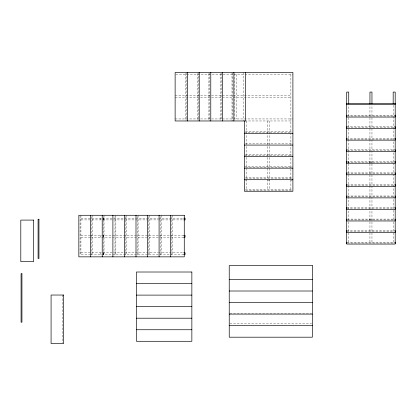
<?xml version="1.0" encoding="UTF-8"?>
<svg xmlns="http://www.w3.org/2000/svg" width="416" height="416" viewBox="0 0 416 416"><rect width="100%" height="100%" fill="white"/><g stroke="black" fill="none" stroke-linecap="round" stroke-linejoin="round"><path stroke-width="0.31" stroke-dasharray="2.08 1.56" d="M348.728 242.18L348.728 163.92M348.728 163.342L348.728 103.626M369.944 242.18L369.944 221.65M369.944 163.92L369.944 221.005L369.944 219.086M369.944 163.342L369.944 103.626M371.961 242.18L371.961 221.65M371.961 163.92L371.961 221.005L371.961 219.086M371.961 163.342L371.961 104.905M393.177 242.18L393.177 220.355M393.177 219.71L393.177 162.64M393.177 162.048L393.177 104.905M175.755 74.49L292.9 74.49M175.126 95.711L290.878 95.711M175.126 97.729L290.878 97.729M346.705 115.17L395.2 115.17M347.355 116.038L395.2 116.038M175.126 118.945L292.9 118.945M244.91 120.968L292.396 120.968M346.705 126.719L395.2 126.719M347.355 127.582L395.2 127.582M245.414 131.648L292.396 131.648M244.405 132.512L292.256 132.512M346.705 138.263L395.2 138.263M346.705 139.131L393.905 139.131M245.414 143.192L292.9 143.192M346.705 149.807L395.2 149.807M347.355 150.675L393.905 150.675M245.414 154.742L292.9 154.742M244.405 155.605L292.256 155.605M346.705 161.356L395.2 161.356M347.355 162.219L395.2 162.219M244.405 166.286L292.396 166.286M245.7 167.154L292.9 167.154M347.209 172.9L395.2 172.9M347.355 173.768L393.905 173.768M245.414 177.83L292.396 177.83M245.7 178.698L292.256 178.698M245.414 180.513L246.428 180.513M267.644 180.513L269.662 180.513M290.878 180.513L292.396 180.513M347.209 184.449L395.2 184.449M347.355 185.312L393.905 185.312M245.414 189.379L292.396 189.379M245.7 190.242L292.256 190.242M347.209 195.993L395.2 195.993M347.355 196.862L393.905 196.862M346.705 207.542L395.2 207.542M346.705 208.406L393.905 208.406M80.933 218.171L157.971 218.171M158.506 218.171L184.272 218.171M347.209 219.086L395.2 219.086M80.933 219.903L157.971 219.903M158.506 219.903L184.272 219.903M347.355 219.955L395.2 219.955M346.705 230.63L395.2 230.63M346.705 231.499L393.905 231.499M80.933 235.492L90.558 235.492M90.709 235.492L184.272 235.492M80.933 237.224L90.558 237.224M90.709 237.224L183.794 237.224M346.705 242.18L395.2 242.18M347.355 243.043L393.905 243.043M80.933 252.808L157.971 252.808M158.506 252.808L183.794 252.808M90.558 254.54L80.07 254.54L80.07 216.57M90.709 254.54L159.255 254.54M159.801 254.54L183.794 254.54M229.882 313.524L311.714 313.524M229.882 323.185L311.714 323.185M371.961 161.356L371.961 163.28M369.944 161.356L369.944 163.28M348.728 161.356L348.728 163.28M290.878 74.49L290.878 189.379M269.662 120.968L269.662 189.379M267.644 120.968L267.644 189.379M246.428 120.968L246.428 189.379M243.542 72.472L243.542 120.968M236.694 74.49L236.694 118.945M234.676 73.481L234.676 119.954M232.861 73.117L232.861 120.968M231.993 72.472L231.993 120.968M221.312 73.117L221.312 120.318M220.449 73.481L220.449 120.968M209.768 73.117L209.768 120.968M208.9 73.481L208.9 119.954M198.219 72.472L198.219 120.318M197.356 73.481L197.356 120.968M186.675 72.472L186.675 120.318M185.806 73.481L185.806 120.968M172.728 215.285L172.728 254.54M171.86 216.57L171.86 255.554M161.179 215.285L161.179 254.54M160.316 216.57L160.316 255.554M149.635 215.285L149.635 254.54M148.767 216.57L148.767 255.554M138.086 215.285L138.086 254.54M137.223 216.57L137.223 255.554M126.542 215.285L126.542 254.54M125.674 216.57L125.674 255.554M115.861 215.285L115.861 254.54M114.993 216.57L114.993 255.554M104.026 215.285L104.026 254.54M103.449 218.171L103.449 219.903M103.449 235.492L103.449 237.224M103.449 252.808L103.449 254.54M103.392 218.171L103.392 219.903M103.392 235.492L103.392 237.224M103.392 252.808L103.392 254.54M103.163 216.57L103.163 255.554M100.506 218.171L100.506 219.903M100.506 235.492L100.506 237.224M100.506 252.808L100.506 254.54M92.482 215.285L92.482 254.54M91.614 216.57L91.614 255.554M80.933 215.285L80.933 254.54M62.629 295.032L62.629 342.883"/><path stroke-width="0.62" d="M346.705 243.48L346.705 92.076L348.728 92.076L348.728 103.74M369.944 103.74L369.944 92.076L371.961 92.076L371.961 103.74M393.177 103.74L393.177 92.076L395.2 92.076L395.2 243.48M244.405 133.52L292.9 133.52M244.405 145.07L292.9 145.07M244.405 156.614L292.9 156.614M244.405 168.163L292.9 168.163M244.405 179.707L292.9 179.707M183.794 218.171L185.089 218.171L185.089 219.903L183.794 219.903M183.794 235.492L185.089 235.492L185.089 237.224L183.794 237.224M183.794 252.808L185.089 252.808L185.089 254.54L183.794 254.54M229.232 279.464L312.364 279.464M136.438 283.561L191.859 283.561M229.232 291.008L312.364 291.008M136.438 295.105L191.859 295.105M229.232 302.557L312.364 302.557M136.438 306.654L191.859 306.654M229.232 314.101L312.364 314.101M136.438 318.198L191.859 318.198M229.232 325.645L312.364 325.645M136.438 329.742L191.859 329.742M395.2 115.17L395.2 117.047L346.705 117.047L346.705 115.17M395.2 126.719L395.2 128.591L346.705 128.591L346.705 126.719M395.2 138.263L395.2 140.14L346.705 140.14L346.705 138.263M395.2 149.807L395.2 151.684L346.705 151.684L346.705 149.807M395.2 161.356L395.2 163.233L346.705 163.233L346.705 161.356M395.2 172.9L395.2 174.777L346.705 174.777L346.705 172.9M395.2 184.449L395.2 186.326L346.705 186.326L346.705 184.449M395.2 195.993L395.2 197.87L346.705 197.87L346.705 195.993M395.2 207.542L395.2 209.414L346.705 209.414L346.705 207.542M395.2 219.086L395.2 220.964L346.705 220.964L346.705 219.086M395.2 230.63L395.2 232.508L346.705 232.508L346.705 230.63M395.2 242.18L395.2 244.057L346.705 244.057L346.705 242.18M245.414 72.472L245.414 120.968L175.126 120.968L175.126 72.472L292.9 72.472L292.9 191.256L244.405 191.256L244.405 120.968M233.87 72.472L233.87 120.968M222.326 72.472L222.326 120.968M210.777 72.472L210.777 120.968M199.233 72.472L199.233 120.968M187.684 72.472L187.684 120.968M170.633 215.285L170.633 256.849M159.089 215.285L159.089 256.849M147.54 215.285L147.54 256.849M135.996 215.285L135.996 256.849M124.446 215.285L124.446 256.849M112.902 215.285L112.902 256.849M102.222 215.285L102.222 256.849M90.386 215.285L90.386 256.849M395.2 103.626L346.705 103.626L346.705 104.489L395.2 104.489L395.2 103.626M184.272 215.285L78.842 215.285L78.842 256.849L184.272 256.849L184.272 215.285M38.948 219.253L38.085 219.253L38.085 258.508L38.948 258.508L38.948 219.253M33.571 220.09L20.8 220.09L20.8 261.659L33.571 261.659L33.571 220.09M312.364 265.606L229.232 265.606L229.232 337.194L312.364 337.194L312.364 265.606M191.859 272.012L136.438 272.012L136.438 341.292L191.859 341.292L191.859 272.012M21.939 273.733L21.076 273.733L21.076 322.228L21.939 322.228L21.939 273.733M63.638 295.032L51.08 295.032L51.08 343.528L63.638 343.528L63.638 295.032"/></g></svg>
